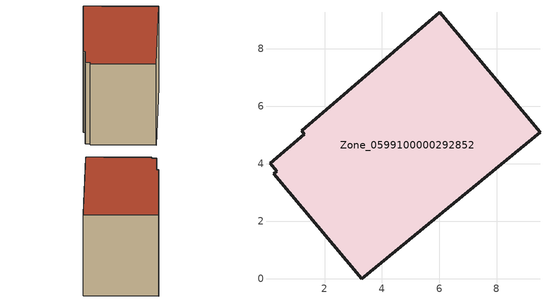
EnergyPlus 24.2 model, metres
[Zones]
Zone_0599100000292852
 floor ground (C_G): 3.3,0 0.24,3.65 0.34,3.73 0.1,4.02 1.3,5.02 1.2,5.15 6.01,9.27 9.51,5.1 z0
 wall outside (C_F): 9.51,5.1 6.01,9.27 1.2,5.15 1.3,5.02 0.1,4.02 0.34,3.73 0.24,3.65 3.3,0 9.51,5.1 z0:6.77
 roof outside (C_R): 0.24,3.65 3.3,0 9.51,5.1 6.01,9.27 1.2,5.15 1.3,5.02 0.1,4.02 0.34,3.73 z6.77
[BUILDING]
Pand.0599100000292852: North Axis=0; Terrain=City; Loads Convergence Tolerance Value=0.04; Temperature Convergence Tolerance Value=0.4; Solar Distribution=FullExterior; Maximum Number of Warmup Days=25; Minimum Number of Warmup Days=1
[Site:Location]
Rotterdam.The.Hague.AP_ZH_NLD Design_Conditions: Latitude=51.96; Longitude=4.45; Time Zone=1; Elevation=-4.5
[SITE:GROUNDTEMPERATURE:BUILDINGSURFACE]
18, 18, 18, 18, 18, 18, 18, 18, 18, 18, 18, 18
[MATERIAL] Thermal Absorptance=0.9; Solar Absorptance=0.7; Visible Absorptance=0.7
Name | Roughness | Thickness | Conductivity | Density | Specific Heat
G.TC.1946 | MediumSmooth | 0.15 | 1 | 540 | 1210
F.TC.1946 | Rough | 0.3 | 0.857143 | 1920 | 840
R.TC.1946 | MediumRough | 0.2 | 0.909091 | 1500 | 1000
[CONSTRUCTION]
C_G: G.TC.1946
C_F: F.TC.1946
C_R: R.TC.1946
[ZONE]
Zone_0599100000292852: Type=1; Multiplier=1; Ceiling Height=Autocalculate; Volume=Autocalculate; Floor Area=autocalculate; Part of Total Floor Area=Yes
[ZONEINFILTRATION:DESIGNFLOWRATE]
Infil_Zone_0599100000292852: Zone or ZoneList or Space or SpaceList=Zone_0599100000292852; Schedule=AlwaysOn; Design Flow Rate Calculation Method=Flow/Area; Flow Rate per Floor Area=0.003; Constant Term Coefficient=1; Temperature Term Coefficient=0; Velocity Term Coefficient=0; Velocity Squared Term Coefficient=0
[HVACTEMPLATE:ZONE:IDEALLOADSAIRSYSTEM]
Zone_0599100000292852: Maximum Heating Supply Air Temperature=50; Minimum Cooling Supply Air Temperature=13; Maximum Heating Supply Air Humidity Ratio=0.0156; Minimum Cooling Supply Air Humidity Ratio=0.0077; Heating Limit=NoLimit; Cooling Limit=NoLimit; Dehumidification Control Type=ConstantSensibleHeatRatio; Cooling Sensible Heat Ratio=0.7; Dehumidification Setpoint=60; Humidification Control Type=None; Humidification Setpoint=30; Outdoor Air Method=None; Outdoor Air Flow Rate per Person=0.00944; Outdoor Air Flow Rate per Zone Floor Area=0; Outdoor Air Flow Rate per Zone=0; Demand Controlled Ventilation Type=None; Outdoor Air Economizer Type=NoEconomizer; Heat Recovery Type=None; Sensible Heat Recovery Effectiveness=0.7; Latent Heat Recovery Effectiveness=0.65
[ZONECONTROL:THERMOSTAT]
ThermostatControl_Zone_0599100000292852: Zone or ZoneList=Zone_0599100000292852; Control Type Schedule=DualSetpointControlType; Control 1=Thermostat_Zone_0599100000292852; Temperature Difference Between Cutout And Setpoint=0
[THERMOSTATSETPOINT:DUALSETPOINT]
Thermostat_Zone_0599100000292852: Heating Setpoint Temperature Schedule=HeatingSetpoint_Zone_0599100000292852; Cooling Setpoint Temperature Schedule=CoolingSetpoint_Zone_0599100000292852
[SCHEDULE:COMPACT]
HeatingSetpoint_Zone_0599100000292852: Through: 12/31, For: AllDays, Until: 24:00, 21
CoolingSetpoint_Zone_0599100000292852: Through: 12/31, For: AllDays, Until: 24:00, 24
DualSetpointControlType: Through: 12/31, For: AllDays, Until: 24:00, 4
AlwaysOn: Through: 12/31, For: AllDays, Until: 24:00, 1
